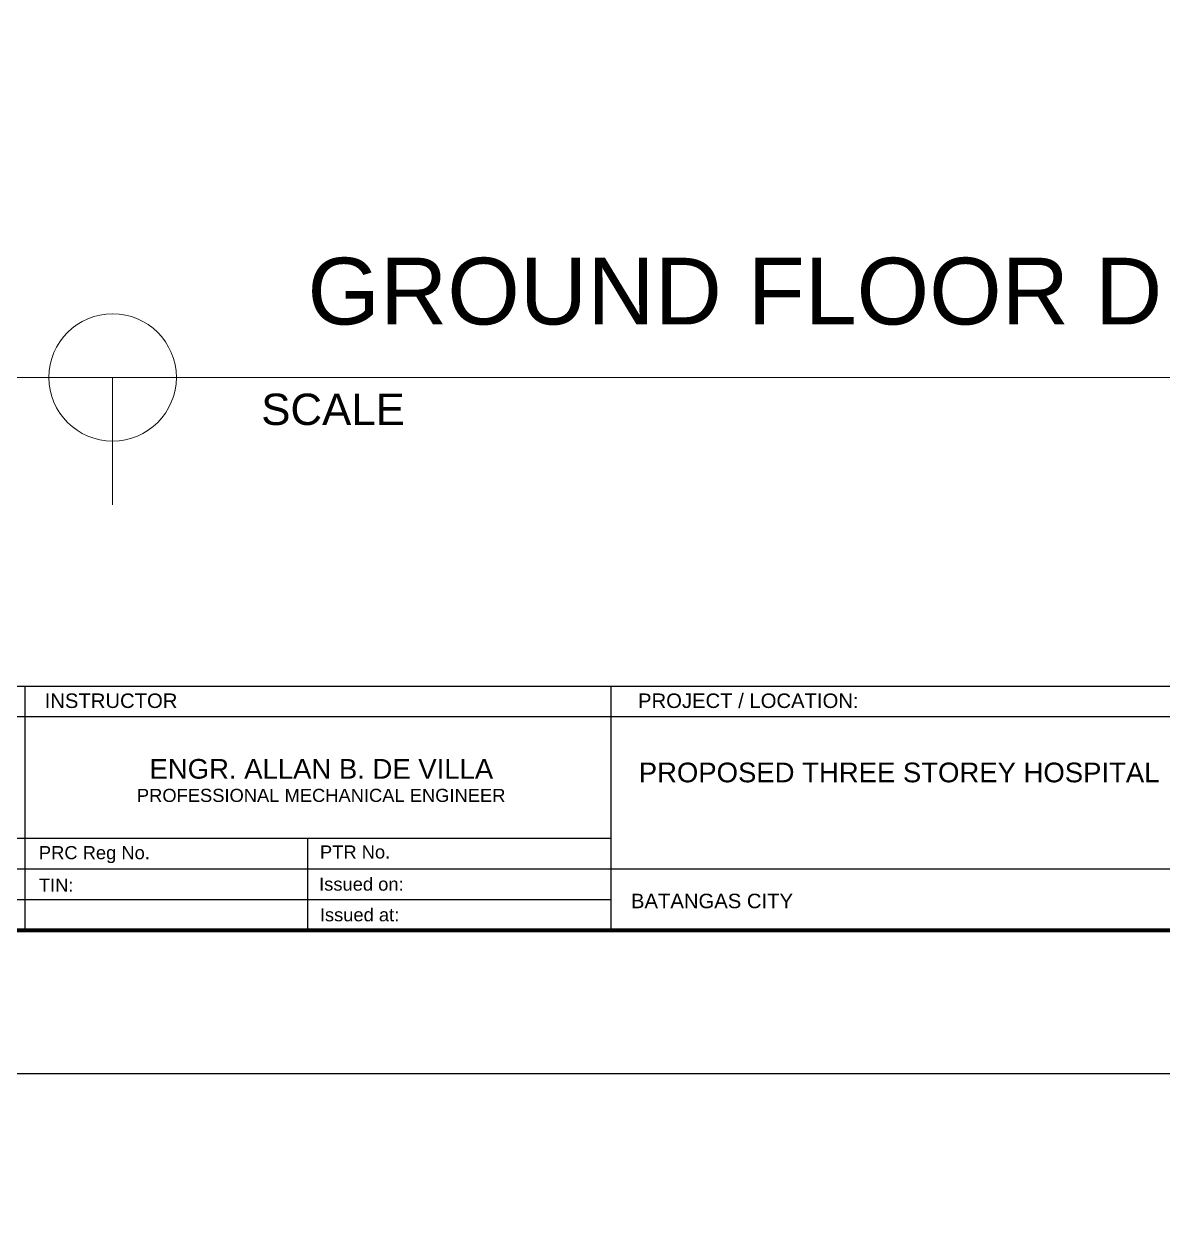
# Model space of a CAD drawing. Header units: millimetres. Extents: x -60 to 576, y -39 to 287.
# Drawn here: x 138.48 to 162.36, y 76.82 to 102.09 of the extents above; entities that cross this region are included whole.
import ezdxf

# ---------------------------------------------------------------- set-up
doc = ezdxf.new("R2010")
doc.units = ezdxf.units.MM
doc.header["$MEASUREMENT"] = 0
doc.layers.add('M-AC-TEXT', color=7, linetype='Continuous')
doc.layers.add('template', color=7, linetype='Continuous')
doc.styles.add('ar-dim-axis', font='romans.shx', dxfattribs={"width": 0.8})
doc.styles.add('arial', font='arial.ttf')
doc.styles.add('OIP FONT', font='GOTHIC.TTF', dxfattribs={"height": 150})
doc.styles.get("Standard").update_dxf_attribs({"font": 'arial.ttf'})
doc.dimstyles.new('ar-dim-axis', dxfattribs={"dimtxt": 350, "dimasz": 250, "dimexe": 75, "dimexo": 75, "dimgap": 200, "dimtad": 1, "dimdec": 0, "dimzin": 12, "dimdsep": 46, "dimtxsty": 'ar-dim-axis', "dimblk": 'ARCHTICK', "dimcen": 120, "dimclrd": 11, "dimclre": 8, "dimclrt": 4, "dimadec": 0, "dimazin": 3, "dimtm": 1, "dimtfac": 1, "dimtdec": 0, "dimtix": 1, "dimtmove": 2, "dimatfit": 3, "dimldrblk": 'ARCHTICK', "dimfxl": 1, "dimtolj": 1, "dimtzin": 0, "dimarcsym": 1})

# ---------------------------------------------------------------- blocks, each defined once
blk = doc.blocks.new('_ARCHTICK')
at = {"color": 0, "linetype": 'ByBlock', "const_width": 0.15}
blk.add_lwpolyline([(-0.5, -0.5), (0.5, 0.5)], dxfattribs=at)

msp = doc.modelspace()

# ---------------------------------------------------------------- linework, layer by layer
at = {"color": 0, "linetype": 'ByBlock', "lineweight": 9}
for p, q in [((143.006, 94.684), (137.661, 94.684)), ((140.334, 94.684), (140.334, 92.012)), ((180.976, 94.684), (143.006, 94.684))]:
    msp.add_line(p, q, dxfattribs=at)
msp.add_circle((140.334, 94.684), 1.336, dxfattribs=at)
at = {"layer": 'template'}
for p, q in [((111.241, 88.209), (201.492, 88.209)), ((138.496, 88.21), (138.496, 83.088)), ((138.496, 88.209), (138.496, 83.088)), ((150.787, 83.088), (150.787, 88.209)), ((127.087, 87.569), (183.658, 87.569)), ((127.087, 85.019), (150.787, 85.019)), ((144.42, 85.019), (144.42, 83.088)), ((127.087, 84.375), (162.563, 84.375)), ((127.087, 83.732), (150.787, 83.732)), ((138.496, 83.732), (148.83, 83.732)), ((105.224, 80.08), (204.5, 80.08))]:
    msp.add_line(p, q, dxfattribs=at)
at = {"layer": 'template', "linetype": 'Continuous', "ltscale": 0.5}
msp.add_line((138.496, 88.209), (138.496, 83.088), dxfattribs=at)
at = {"layer": 'template', "linetype": 'Continuous', "const_width": 0.0853}
msp.add_lwpolyline([(111.241, 83.088), (201.492, 83.088), (201.492, 147.467), (111.241, 147.467)], close=True, dxfattribs=at)

# ---------------------------------------------------------------- texts
at = {"color": 0, "linetype": 'ByBlock', "lineweight": 9}
for s, height, p in [('GROUND FLOOR DRAIN LAYOUT', 1.4, (144.419, 95.794)), ('SCALE                                                                                                                              1:400', 0.657637, (143.45, 93.686))]:
    msp.add_text(s, height=height, dxfattribs=at).set_placement(p)
at = {"layer": 'template', "style": 'arial'}
for s, height, p in [('INSTRUCTOR', 0.304, (138.909, 87.75)), ('PROJECT / LOCATION:', 0.30402, (151.352, 87.75)), ('PROJECT / LOCATION:', 0.30402, (151.352, 87.75)), ('PROJECT / LOCATION:', 0.30402, (151.352, 87.75)), ('ENGR. ALLAN B. DE VILLA', 0.41257, (141.108, 86.267)), ('PROPOSED THREE STOREY HOSPITAL', 0.41257, (151.367, 86.191)), ('PROFESSIONAL MECHANICAL ENGINEER', 0.27505, (140.843, 85.779)), ('PRC Reg No.', 0.27505, (138.788, 84.578)), ('PTR No.', 0.275, (144.682, 84.592)), ('TIN:', 0.275, (138.788, 83.896)), ('Issued on:', 0.275, (144.664, 83.918)), ('BATANGAS CITY', 0.30402, (151.204, 83.55)), ('Issued at:', 0.275, (144.679, 83.275))]:
    msp.add_text(s, height=height, dxfattribs=at).set_placement(p)

# ---------------------------------------------------------------- leaders
at = {"layer": 'M-AC-TEXT', "annotation_type": 0, "has_hookline": 1, "hookline_direction": 1, "text_width": 1.46}
for points in [[(244.001, 135.904), (243.874, 135.656), (243.498, 135.657)], [(354.265, 135.03), (354.138, 134.782), (353.762, 134.783)], [(262.789, 114.901), (262.662, 114.653), (262.286, 114.654)], [(243.995, 107.147), (243.868, 106.899), (243.492, 106.9)], [(354.265, 106.272), (354.138, 106.024), (353.762, 106.025)]]:
    msp.add_leader(points, dimstyle='ar-dim-axis', override={"dimtxt": 150, "dimasz": 150, "dimgap": 200, "dimtad": 0, "dimtih": 1, "dimtoh": 1, "dimtxsty": 'OIP FONT', "dimclrd": 256, "dimclre": 256, "dimclrt": 256, "dimfxl": 0.2, "dimfxlon": 1, "dimlwd": 65535, "dimlwe": 65535}, dxfattribs=at)

doc.saveas('drawing.dxf')
